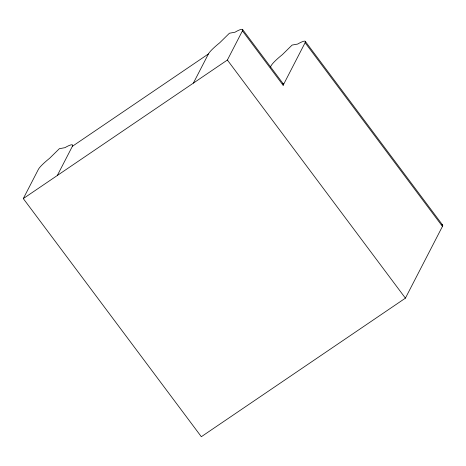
<?xml version="1.0" encoding="UTF-8"?>
<svg xmlns="http://www.w3.org/2000/svg" width="466" height="466" viewBox="0 0 466 466"><rect width="100%" height="100%" fill="white"/><g stroke="black" fill="none" stroke-linecap="round" stroke-linejoin="round"><path stroke-width="0.7" d="M23.3 198.586L38.363 169.408A21.477 3.198 -36.8 0 1 49.641 158.254L59.357 148.695L64.966 147.67L66.65 146.708A21.477 3.198 -36.8 0 1 72.376 146.312L208.43 53.945A21.477 3.198 -36.8 0 1 219.707 42.79L229.423 33.232L235.033 32.206L236.716 31.245A21.477 3.198 -36.8 0 1 242.442 30.849L283.136 85.278L305.113 42.697L442.45 226.389L405.408 298.153L201.329 436.712L23.3 198.586L227.379 60.032L242.442 30.849M57.312 175.496L72.376 146.312M193.367 83.123L208.43 53.945M270.437 67.069L271.096 65.788A21.477 3.198 -36.8 0 1 282.379 54.633L292.095 45.074L297.704 44.049L299.388 43.088A21.477 3.198 -36.8 0 1 305.113 42.697M305.364 41.48L442.7 225.177M242.693 29.638L283.386 84.061M227.379 60.032L405.408 298.153M441.774 224.833A21.477 3.198 -36.8 0 1 442.45 226.389M282.46 83.717A21.477 3.198 -36.8 0 1 283.136 85.278"/></g></svg>
